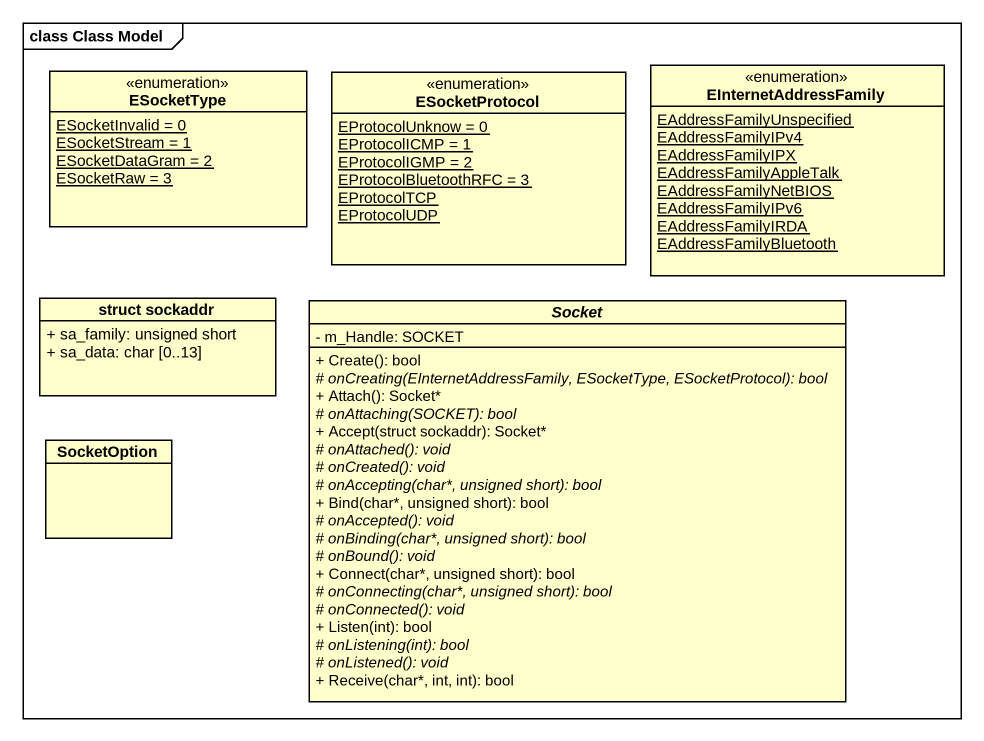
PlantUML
@startuml
mainframe class Class Model
hide circle
hide empty members
skinparam classAttributeIconSize 0
enum ESocketType {
  {static} ESocketInvalid = 0
  {static} ESocketStream = 1
  {static} ESocketDataGram = 2
  {static} ESocketRaw = 3
}
enum ESocketProtocol {
  {static} EProtocolUnknow = 0
  {static} EProtocolICMP = 1
  {static} EProtocolIGMP = 2
  {static} EProtocolBluetoothRFC = 3
  {static} EProtocolTCP
  {static} EProtocolUDP
}
enum EInternetAddressFamily {
  {static} EAddressFamilyUnspecified
  {static} EAddressFamilyIPv4
  {static} EAddressFamilyIPX
  {static} EAddressFamilyAppleTalk
  {static} EAddressFamilyNetBIOS
  {static} EAddressFamilyIPv6
  {static} EAddressFamilyIRDA
  {static} EAddressFamilyBluetooth
}
class "struct sockaddr" as struct_sockaddr {
  + sa_family: unsigned short
  + sa_data: char [0..13]
}
abstract class Socket {
  - m_Handle: SOCKET
  + Create(): bool
  {abstract} # onCreating(EInternetAddressFamily, ESocketType, ESocketProtocol): bool
  + Attach(): Socket*
  {abstract} # onAttaching(SOCKET): bool
  + Accept(struct sockaddr): Socket*
  {abstract} # onAttached(): void
  {abstract} # onCreated(): void
  {abstract} # onAccepting(char*, unsigned short): bool
  + Bind(char*, unsigned short): bool
  {abstract} # onAccepted(): void
  {abstract} # onBinding(char*, unsigned short): bool
  {abstract} # onBound(): void
  + Connect(char*, unsigned short): bool
  {abstract} # onConnecting(char*, unsigned short): bool
  {abstract} # onConnected(): void
  + Listen(int): bool
  {abstract} # onListening(int): bool
  {abstract} # onListened(): void
  + Receive(char*, int, int): bool
}
class SocketOption
@enduml
